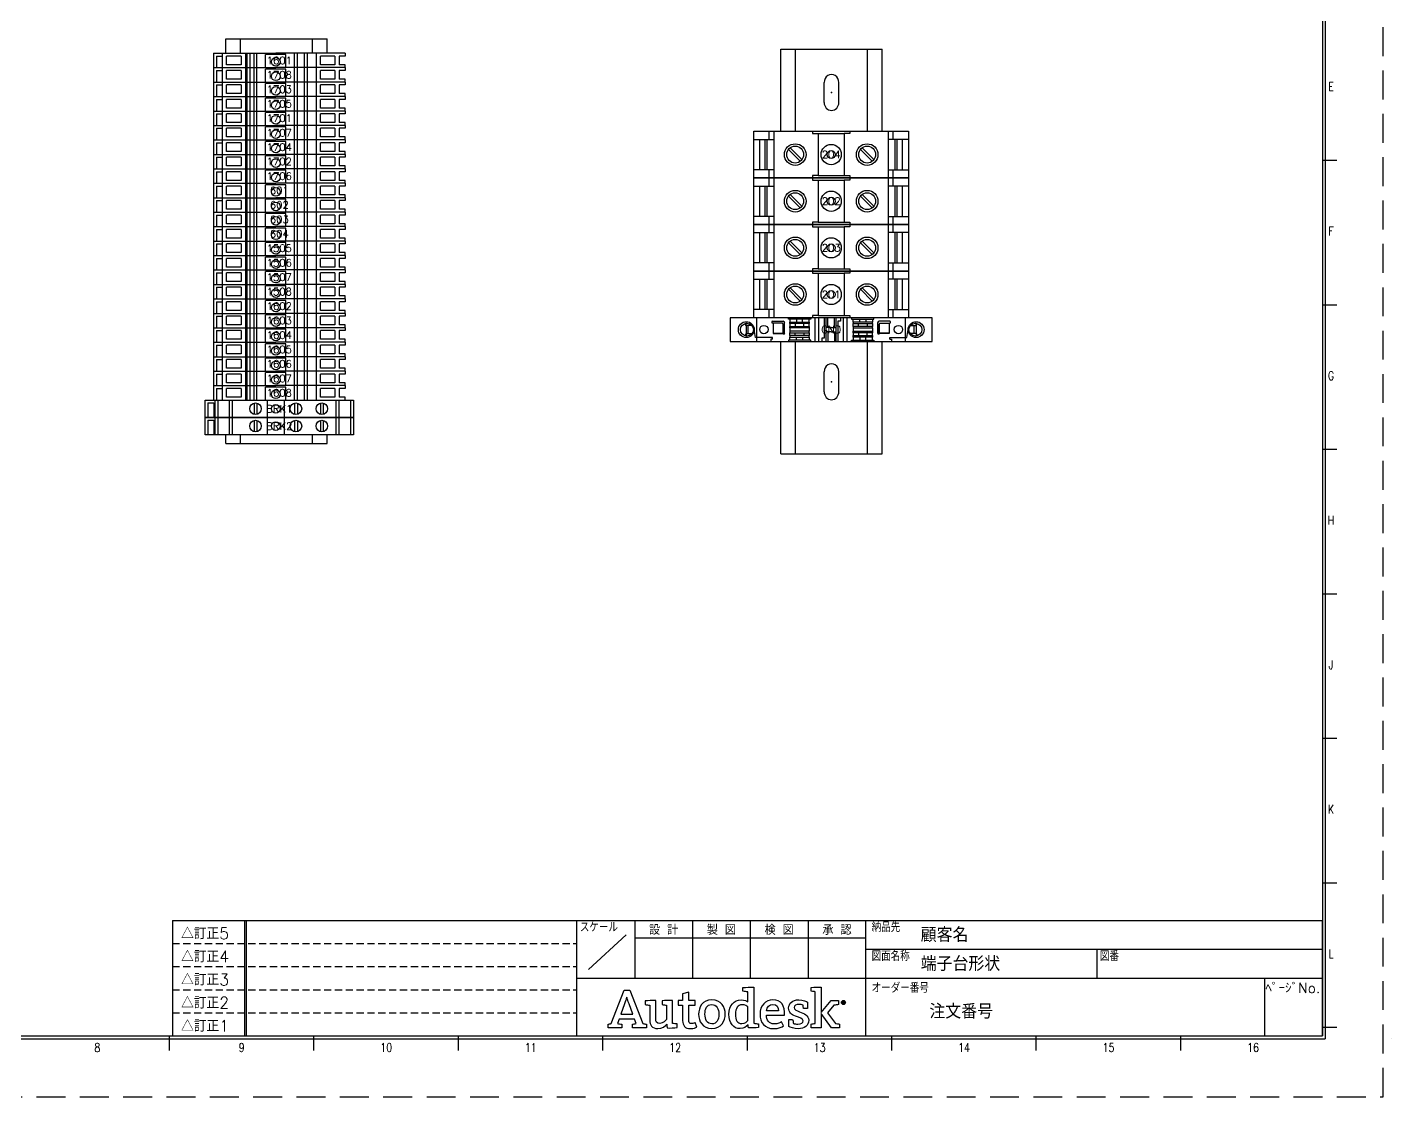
# Model space of a CAD drawing. Header units: inches. Extents: x 0 to 844, y 0 to 594.
# Drawn here: x 371.8 to 844, y 0 to 370 of the extents above; entities that cross this region are included whole.
import ezdxf
from ezdxf.enums import TextEntityAlignment as Align

# ---------------------------------------------------------------- set-up
doc = ezdxf.new("R2010")
doc.units = ezdxf.units.IN
doc.header["$LTSCALE"] = 10
doc.linetypes.add('DASHEDX2', pattern=[1.5, 1, -0.5])
doc.linetypes.add('HIDDEN', pattern=[0.375, 0.25, -0.125])
doc.layers.get('0').update_dxf_attribs({"linetype": 'CONTINUOUS'})
for name, color, linetype in [('COMMENT', 4, 'CONTINUOUS'), ('HIDDEN', 7, 'HIDDEN'), ('LAYER_1', 160, 'CONTINUOUS'), ('PSYMS', 7, 'CONTINUOUS'), ('PTAG', 150, 'CONTINUOUS'), ('PTERM', 4, 'CONTINUOUS'), ('TITLE', 4, 'CONTINUOUS'), ('ZUWAKU', 7, 'CONTINUOUS')]:
    doc.layers.add(name, color=color, linetype=linetype)
doc.styles.get("Standard").update_dxf_attribs({"font": 'romans', "width": 0.8, "bigfont": 'extfont'})
doc.styles.add('WD', font='txt.shx')
doc.styles.add('WD_IEC', font='isocp2.shx', dxfattribs={"width": 0.9, "height": 4, "bigfont": 'extfont2.shx'})

# ---------------------------------------------------------------- blocks, each defined once
blk = doc.blocks.new('JIS_tblock_a1')
at = {"layer": 'HIDDEN'}
for p, q in [((-398, 32), (-258, 32)), ((-398, 24), (-258, 24)), ((-398, 16), (-258, 16)), ((-398, 8), (-258, 8))]:
    blk.add_line(p, q, dxfattribs=at)
at = {"layer": 'ZUWAKU'}
for p, q in [((-398, 40), (0, 40)), ((-398, 40), (-398, 0)), ((-373, 40), (-373, 0)), ((-372.5, 40), (-372.5, 0)), ((-258, 0), (-258, 40)), ((-238, 40), (-238, 20)), ((-218, 40), (-218, 20)), ((-198, 40), (-198, 20)), ((-178, 40), (-178, 20)), ((-158, 0), (-158, 40)), ((0, 0), (0, 40)), ((-241, 35), (-254, 23)), ((-238, 34), (-158, 34)), ((-158, 30), (0, 30)), ((-78, 30), (-78, 20)), ((-258, 20), (-158, 20)), ((-158, 20), (0, 20)), ((-20, 20), (-20, 0)), ((-398, 0), (0, 0))]:
    blk.add_line(p, q, dxfattribs=at)
at = {"layer": 'TITLE'}
for tag, p, height in [('REVINFO51', (-370, 34), 3), ('ORDER2', (-139, 32.5), 5), ('REVINFO41', (-370, 26), 3), ('SCALE0', (-247.5, 23), 3), ('INFO1', (-139, 22.5), 5), ('REVINFO31', (-370, 18), 3), ('REVINFO21', (-370, 10), 3), ('ORDER1', (-136, 6), 5), ('REVINFO11', (-370, 2), 3)]:
    blk.add_attdef(tag, p, '', height=height, dxfattribs=at)
for tag, p in [('REVDATEY5', (-306, 34)), ('REVDATEM5', (-298, 34)), ('REVDATED5', (-290, 34)), ('REVDESIGN5', (-260, 34)), ('REVDATEY4', (-306, 26)), ('REVDATEM4', (-298, 26)), ('REVDATED4', (-290, 26)), ('REVDESIGN4', (-260, 26)), ('SCALE1', (-251, 29)), ('REVDATEY3', (-306, 18)), ('REVDATEM3', (-298, 18)), ('REVDATED3', (-290, 18)), ('REVDESIGN3', (-260, 18)), ('REVDATEY2', (-306, 10)), ('REVDATEM2', (-298, 10)), ('REVDATED2', (-290, 10)), ('REVDESIGN2', (-260, 10)), ('REVDATEY1', (-306, 2)), ('REVDATEM1', (-298, 2)), ('REVDATED1', (-290, 2)), ('REVDESIGN1', (-260, 2))]:
    blk.add_attdef(tag, text='', height=3, dxfattribs=at).set_placement(p, align=Align.RIGHT)
for tag, height, p in [('DESIGN1', 3, (-228, 27)), ('DESIGN2', 3, (-208, 27)), ('DESIGN3', 3, (-188, 27)), ('DESIGN4', 3, (-168, 27)), ('FILENAME0', 5, (-47.8, 25)), ('PAGE0', 3, (-10.3, 8.6))]:
    blk.add_attdef(tag, text='', height=height, dxfattribs=at).set_placement(p, align=Align.MIDDLE)
at = {"layer": 'TITLE', "flags": 1}
blk.add_attdef('LPAGE0', text='', height=3, dxfattribs=at).set_placement((-11, 3), align=Align.CENTER)
for tag, p in [('TYPE0', (-398, 0)), ('ORDER3', (-398, 0)), ('ORDER4', (-398, 0)), ('ORDER5', (-398, 0)), ('ORDER6', (-398, 0)), ('ORDER7', (-398, 0)), ('ORDER8', (-398, 0)), ('ORDER9', (-398, 0)), ('ORDER10', (-398, 0)), ('ORDER11', (-398, 0)), ('ORDER12', (-398, 0)), ('ORDER13', (-398, 0)), ('ORDER14', (-398, 0)), ('ORDER15', (-398, 0)), ('ORDER16', (-398, 0)), ('ORDER17', (-398, 0)), ('ORDER18', (-398, 0)), ('ORDER19', (-398, 0)), ('ORDER20', (-398, 0)), ('ORDER21', (-398, 0)), ('ORDER22', (-398, 0)), ('ORDER23', (-398, 0)), ('SCALETYPE0', (-398, 0)), ('DATEY1', (-398, 0)), ('DATEM1', (-398, 0)), ('DATED1', (-398, 0)), ('DATEY2', (-398, 0)), ('DATEM2', (-398, 0)), ('DATED2', (-398, 0)), ('BANNAME0', (-398, 0)), ('INFO3', (-398, 0)), ('INFO4', (-398, 0)), ('INFO5', (-398, 0)), ('INFO6', (-398, 0)), ('INFO7', (-398, 0)), ('INFO8', (-398, 0)), ('INFO9', (-398, 0)), ('INFO10', (-398, 0)), ('INFO11', (-398, 0)), ('INFO12', (-398, 0)), ('INFO13', (-398, 0)), ('INFO14', (-398, 0)), ('INFO15', (-398, 0)), ('INFO16', (-398, 0)), ('INFO17', (-398, 0)), ('INFO18', (-398, 0)), ('INFO19', (-398, 0)), ('INFO20', (-398, 0)), ('INFO21', (-398, 0)), ('INFO22', (-398, 0)), ('INFO23', (-398, 0)), ('INFO24', (-398, 0)), ('DATEY3', (-398, 0)), ('DATEM3', (-398, 0)), ('DATED3', (-398, 0)), ('DATEY4', (-398, 0)), ('DATEM4', (-398, 0)), ('DATED4', (-398, 0)), ('DATEY5', (-398, 0)), ('DATEM5', (-398, 0)), ('DATED5', (-398, 0)), ('DATEY6', (-398, 0)), ('DATEM6', (-398, 0)), ('DATED6', (-398, 0)), ('REFERENCETYPE0', (-398, 0)), ('INFO2', (-397.7, 0))]:
    blk.add_attdef(tag, p, '', height=3, dxfattribs=at)
at = {"layer": 'TITLE', "width": 0.8, "flags": 1}
for tag in ['REVINFO12', 'REVINFO13', 'REVINFO22', 'REVINFO23', 'REVINFO32', 'REVINFO33', 'REVINFO42', 'REVINFO43', 'REVINFO52', 'REVINFO53', 'REVINFO61', 'REVINFO62', 'REVINFO63', 'REVINFO71', 'REVINFO72', 'REVINFO73', 'REVINFO81', 'REVINFO82', 'REVINFO83', 'REVDESIGN6', 'REVDESIGN7', 'REVDESIGN8', 'REVDATEY6', 'REVDATEM6', 'REVDATED6', 'REVDATEY7', 'REVDATEM7', 'REVDATED7', 'REVDATEY8', 'REVDATEM8', 'REVDATED8']:
    blk.add_attdef(tag, (-398, 0), '', height=3, dxfattribs=at)
at = {"layer": 'TITLE', "flags": 1}
blk.add_attdef('PAPER0', text='', height=1, dxfattribs=at).set_placement((-3, -1), align=Align.TOP_RIGHT)
at = {"layer": 'ZUWAKU'}
for s, height, p in [('△訂正5', 4, (-395, 33.5)), ('スケール', 3, (-257, 36)), ('納品先', 3, (-156, 36)), ('△訂正4', 4, (-395, 25.5)), ('図面名称', 3, (-156, 26)), ('図番', 3, (-77, 26)), ('△訂正3', 4, (-395, 17.5)), ('オーダー番号', 3, (-156, 15)), ('△訂正2', 4, (-395, 9.5)), ('△訂正1', 4, (-395, 1.5))]:
    blk.add_text(s, height=height, dxfattribs=at).set_placement(p)
for s, p in [('設 計', (-228, 35)), ('製 図', (-208, 35)), ('検 図', (-188, 35)), ('承 認', (-168, 35)), ('ﾍﾟｰｼﾞNo.', (-10.23, 14.88))]:
    blk.add_text(s, height=3.5, dxfattribs=at).set_placement(p, align=Align.CENTER)
blk = doc.blocks.new('JIS_border_a1')
at = {"layer": 'ZUWAKU', "color": 5}
for p, q in [((820, 573), (820, 21)), ((821, 574), (821, 20)), ((20, 20), (821, 20)), ((21, 21), (820, 21)), ((594, 20), (594, 20)), ((644, 20), (644, 20)), ((694, 20), (694, 20)), ((744, 20), (744, 20)), ((794, 20), (794, 20)), ((844, 20), (844, 20))]:
    blk.add_line(p, q, dxfattribs=at)
at = {"layer": 'ZUWAKU'}
for p, q in [((820, 324), (825, 324)), ((820, 274), (825, 274)), ((820, 224), (825, 224)), ((820, 174), (825, 174)), ((820, 124), (825, 124)), ((820, 74), (825, 74)), ((820, 24), (825, 24)), ((421, 16), (421, 21)), ((471, 16), (471, 21)), ((521, 16), (521, 21)), ((571, 16), (571, 21)), ((621, 16), (621, 21)), ((671, 16), (671, 21)), ((721, 16), (721, 21)), ((771, 16), (771, 21))]:
    blk.add_line(p, q, dxfattribs=at)
at = {"layer": 'ZUWAKU', "color": 5, "linetype": 'DASHEDX2'}
blk.add_lwpolyline([(0, 0), (841, 0), (841, 594), (0, 594)], close=True, dxfattribs=at)
at = {"layer": 'COMMENT', "width": 0.8}
for s, p in [('E', (823, 349.43)), ('F', (823, 299.43)), ('G', (823, 249.43)), ('H', (823, 199.43)), ('J', (823, 149.43)), ('K', (823, 99.43)), ('L', (823, 49.43)), ('8', (396, 17)), ('9', (446, 17)), ('10', (496, 17)), ('11', (546, 17)), ('12', (596, 17)), ('13', (646, 17)), ('14', (696, 17)), ('15', (746, 17)), ('16', (796, 17))]:
    blk.add_text(s, height=3, dxfattribs=at).set_placement(p, align=Align.MIDDLE)
blk = doc.blocks.new('AI9-BLK2')
at = {"layer": 'LAYER_1', "color": 7}
blk.add_circle((0, 0), 2.03, dxfattribs=at)
blk.add_open_spline([(1.7, 0), (1.7, -1), (1, -1.8), (0, -1.8), (-1, -1.8), (-1.7, -1), (-1.7, 0), (-1.7, 1), (-1, 1.8), (0, 1.8), (1, 1.8), (1.7, 1), (1.7, 0)], degree=3, knots=[0, 0, 0, 0, 1, 1, 1, 2, 2, 2, 3, 3, 3, 4, 4, 4, 4], dxfattribs=at)
blk = doc.blocks.new('AI9-BLK1')
at = {"layer": 'LAYER_1', "color": 7}
for points, knots in [([(0.7, -1.1), (0.7, -1.1), (0.2, -0.4), (0.2, -0.4), (0.1, -0.2), (0, -0.2), (-0.1, -0.1), (0.3, 0), (0.5, 0.2), (0.5, 0.5), (0.5, 0.8), (0.3, 1.1), (-0.2, 1.1), (-0.2, 1.1), (-0.8, 1.1), (-0.8, 1.1), (-0.8, 1.1), (-0.8, -1.1), (-0.8, -1.1), (-0.8, -1.1), (-0.5, -1.1), (-0.5, -1.1), (-0.5, -1.1), (-0.5, -0.1), (-0.5, -0.1), (-0.4, -0.1), (-0.3, -0.2), (-0.2, -0.3), (-0.2, -0.3), (0.3, -1.1), (0.3, -1.1), (0.3, -1.1), (0.7, -1.1), (0.7, -1.1)], [0, 0, 0, 0, 1, 1, 1, 2, 2, 2, 3, 3, 3, 4, 4, 4, 5, 5, 5, 6, 6, 6, 7, 7, 7, 8, 8, 8, 9, 9, 9, 10, 10, 10, 11, 11, 11, 11]), ([(0.2, 0.5), (0.2, 0.2), (-0.1, 0.1), (-0.3, 0.1), (-0.3, 0.1), (-0.5, 0.1), (-0.5, 0.1), (-0.5, 0.1), (-0.5, 0.8), (-0.5, 0.8), (-0.5, 0.8), (-0.2, 0.8), (-0.2, 0.8), (0.1, 0.8), (0.2, 0.7), (0.2, 0.5)], [0, 0, 0, 0, 1, 1, 1, 2, 2, 2, 3, 3, 3, 4, 4, 4, 5, 5, 5, 5])]:
    blk.add_open_spline(points, degree=3, knots=knots, dxfattribs=at)
blk = doc.blocks.new('JIS_LOGO_BLOCK')
for points, knots in [([(78.65, 1.57), (78.65, 1.57), (75.95, 5.22), (75.95, 5.22), (75.95, 5.22), (78.18, 7.89), (78.18, 7.89), (78.64, 7.93), (79.3, 8), (79.69, 8.1), (79.69, 8.1), (79.69, 9.49), (79.69, 9.49), (79.69, 9.49), (77.16, 9.49), (77.16, 9.49), (77.16, 9.49), (73.79, 5.35), (73.79, 5.35), (73.79, 5.35), (73.79, 14.12), (73.79, 14.12), (72.64, 14.18), (71.38, 14.12), (70.34, 14.02), (70.34, 14.02), (70.34, 12.67), (70.34, 12.67), (70.82, 12.63), (71.33, 12.56), (71.71, 12.5), (71.71, 12.5), (71.71, 1.55), (71.71, 1.55), (71.24, 1.51), (70.76, 1.44), (70.32, 1.36), (70.32, 1.36), (70.32, 0), (70.32, 0), (70.32, 0), (73.79, 0), (73.79, 0), (73.79, 0), (73.79, 4.96), (73.79, 4.96), (73.79, 4.96), (77.34, 0), (77.34, 0), (77.34, 0), (80.14, 0), (80.14, 0), (80.14, 0), (80.14, 1.31), (80.14, 1.31), (79.61, 1.43), (79.08, 1.51), (78.65, 1.57)], [0, 0, 0, 0, 1, 1, 1, 2, 2, 2, 3, 3, 3, 4, 4, 4, 5, 5, 5, 6, 6, 6, 7, 7, 7, 8, 8, 8, 9, 9, 9, 10, 10, 10, 11, 11, 11, 12, 12, 12, 13, 13, 13, 14, 14, 14, 15, 15, 15, 16, 16, 16, 17, 17, 17, 18, 18, 18, 19, 19, 19, 19]), ([(12.07, 1.49), (12.07, 1.49), (7.57, 13.06), (7.57, 13.06), (7.57, 13.06), (5.51, 13.06), (5.51, 13.06), (5.51, 13.06), (1.1, 1.49), (1.1, 1.49), (0.75, 1.45), (0.31, 1.37), (0, 1.28), (0, 1.28), (0, 0), (0, 0), (0, 0), (4.71, 0), (4.71, 0), (4.71, 0), (4.71, 1.28), (4.71, 1.28), (4.26, 1.37), (3.73, 1.47), (3.25, 1.51), (3.25, 1.51), (3.8, 3.02), (3.8, 3.02), (3.8, 3.02), (9.18, 3.02), (9.18, 3.02), (9.18, 3.02), (9.74, 1.49), (9.74, 1.49), (9.26, 1.45), (8.84, 1.37), (8.4, 1.28), (8.4, 1.28), (8.4, 0), (8.4, 0), (8.4, 0), (13.27, 0), (13.27, 0), (13.27, 0), (13.27, 1.28), (13.27, 1.28), (12.99, 1.35), (12.34, 1.49), (12.07, 1.49)], [0, 0, 0, 0, 1, 1, 1, 2, 2, 2, 3, 3, 3, 4, 4, 4, 5, 5, 5, 6, 6, 6, 7, 7, 7, 8, 8, 8, 9, 9, 9, 10, 10, 10, 11, 11, 11, 12, 12, 12, 13, 13, 13, 14, 14, 14, 15, 15, 15, 16, 16, 16, 16]), ([(4.4, 4.74), (4.4, 4.74), (5.71, 8.34), (5.71, 8.34), (6.1, 9.42), (6.24, 9.89), (6.45, 10.59), (6.45, 10.59), (6.49, 10.59), (6.49, 10.59), (6.71, 9.91), (6.84, 9.44), (7.24, 8.34), (7.24, 8.34), (8.54, 4.74), (8.54, 4.74), (8.54, 4.74), (4.4, 4.74), (4.4, 4.74)], [0, 0, 0, 0, 1, 1, 1, 2, 2, 2, 3, 3, 3, 4, 4, 4, 5, 5, 5, 6, 6, 6, 6]), ([(20.45, -0.02), (20.4, 0.22), (20.3, 0.88), (20.28, 1.31), (19.81, 0.69), (18.83, -0.25), (17.22, -0.25), (15.16, -0.25), (14.39, 1.08), (14.39, 2.77), (14.39, 2.77), (14.39, 7.87), (14.39, 7.87), (13.92, 7.94), (13.29, 8.02), (12.8, 8.06), (12.8, 8.06), (12.8, 9.36), (12.8, 9.36), (13.82, 9.46), (15.22, 9.53), (16.47, 9.47), (16.47, 9.47), (16.47, 3.2), (16.47, 3.2), (16.47, 2.14), (16.85, 1.53), (17.92, 1.53), (19.12, 1.53), (20.02, 2.71), (20.22, 2.96), (20.22, 2.96), (20.22, 7.89), (20.22, 7.89), (19.81, 7.94), (19.22, 8.02), (18.73, 8.06), (18.73, 8.06), (18.73, 9.36), (18.73, 9.36), (19.75, 9.49), (21.1, 9.53), (22.3, 9.49), (22.3, 9.49), (22.3, 1.59), (22.3, 1.59), (22.75, 1.51), (23.36, 1.43), (23.87, 1.39), (23.87, 1.39), (23.87, 0.12), (23.87, 0.12), (22.87, 0), (21.59, -0.08), (20.45, -0.02)], [0, 0, 0, 0, 1, 1, 1, 2, 2, 2, 3, 3, 3, 4, 4, 4, 5, 5, 5, 6, 6, 6, 7, 7, 7, 8, 8, 8, 9, 9, 9, 10, 10, 10, 11, 11, 11, 12, 12, 12, 13, 13, 13, 14, 14, 14, 15, 15, 15, 16, 16, 16, 17, 17, 17, 18, 18, 18, 18]), ([(24.28, 7.91), (24.28, 7.91), (24.28, 9.49), (24.28, 9.49), (24.28, 9.49), (25.81, 9.49), (25.81, 9.49), (25.81, 9.49), (25.81, 11.77), (25.81, 11.77), (25.81, 11.77), (27.89, 12.43), (27.89, 12.43), (27.89, 12.43), (27.89, 9.49), (27.89, 9.49), (27.89, 9.49), (30.19, 9.49), (30.19, 9.49), (30.19, 9.49), (30.19, 7.91), (30.19, 7.91), (30.19, 7.91), (27.89, 7.91), (27.89, 7.91), (27.89, 7.91), (27.89, 2.86), (27.89, 2.86), (27.89, 1.92), (28.15, 1.49), (28.91, 1.49), (29.48, 1.49), (29.99, 1.77), (30.17, 1.88), (30.17, 1.88), (30.76, 0.31), (30.76, 0.31), (30.41, 0.12), (29.66, -0.24), (28.54, -0.24), (26.6, -0.24), (25.81, 0.82), (25.81, 2.53), (25.81, 2.53), (25.81, 7.91), (25.81, 7.91), (25.81, 7.91), (24.28, 7.91), (24.28, 7.91)], [0, 0, 0, 0, 1, 1, 1, 2, 2, 2, 3, 3, 3, 4, 4, 4, 5, 5, 5, 6, 6, 6, 7, 7, 7, 8, 8, 8, 9, 9, 9, 10, 10, 10, 11, 11, 11, 12, 12, 12, 13, 13, 13, 14, 14, 14, 15, 15, 15, 16, 16, 16, 16]), ([(35.92, -0.24), (32.64, -0.24), (31.33, 2.39), (31.33, 4.73), (31.33, 7.06), (32.6, 9.73), (35.88, 9.73), (39.14, 9.73), (40.57, 7.12), (40.57, 4.79), (40.57, 2.47), (39.18, -0.24), (35.92, -0.24)], [0, 0, 0, 0, 1, 1, 1, 2, 2, 2, 3, 3, 3, 4, 4, 4, 4]), ([(50.45, 1.6), (50.43, 1.84), (50.42, 2.1), (50.42, 2.37), (50.42, 2.37), (50.42, 14.08), (50.42, 14.08), (49.17, 14.14), (47.76, 14.07), (46.66, 13.95), (46.66, 13.95), (46.66, 12.67), (46.66, 12.67), (47.23, 12.63), (47.87, 12.55), (48.34, 12.48), (48.34, 12.48), (48.34, 12.48), (48.34, 12.48), (48.34, 12.48), (48.34, 8.98), (48.34, 8.98), (47.99, 9.28), (47.3, 9.73), (46.05, 9.73), (43.64, 9.73), (41.83, 7.75), (41.83, 4.73), (41.83, 1.55), (43.4, -0.24), (45.73, -0.24), (47.01, -0.24), (47.87, 0.37), (48.44, 1.06), (48.46, 0.73), (48.56, 0.22), (48.64, 0), (49.8, -0.06), (50.99, 0.02), (52.01, 0.14), (52.01, 0.14), (52.01, 1.41), (52.01, 1.41), (51.51, 1.45), (50.9, 1.53), (50.45, 1.6)], [0, 0, 0, 0, 1, 1, 1, 2, 2, 2, 3, 3, 3, 4, 4, 4, 5, 5, 5, 6, 6, 6, 7, 7, 7, 8, 8, 8, 9, 9, 9, 10, 10, 10, 11, 11, 11, 12, 12, 12, 13, 13, 13, 14, 14, 14, 15, 15, 15, 15]), ([(57.47, 1.39), (58.78, 1.39), (59.59, 1.88), (60.02, 2.14), (60.02, 2.14), (60.74, 0.71), (60.74, 0.71), (60.19, 0.37), (59.17, -0.24), (57.33, -0.24), (54.23, -0.24), (52.58, 1.88), (52.58, 4.81), (52.58, 7.71), (54.49, 9.73), (57.07, 9.73), (59.86, 9.73), (61.29, 7.71), (61, 4.43), (61, 4.43), (54.78, 4.43), (54.78, 4.43), (54.88, 2.71), (55.66, 1.39), (57.47, 1.39)], [0, 0, 0, 0, 1, 1, 1, 2, 2, 2, 3, 3, 3, 4, 4, 4, 5, 5, 5, 6, 6, 6, 7, 7, 7, 8, 8, 8, 8]), ([(66.3, 5.61), (65.23, 6.03), (64.39, 6.28), (64.39, 7.03), (64.39, 7.74), (65.1, 8.14), (66.04, 8.14), (66.57, 8.14), (67.08, 8.04), (67.47, 7.9), (67.52, 7.5), (67.57, 6.89), (67.66, 6.72), (67.66, 6.72), (69.04, 6.72), (69.04, 6.72), (69.04, 6.72), (69.04, 8.96), (69.04, 8.96), (68.66, 9.19), (67.59, 9.73), (65.96, 9.73), (63.94, 9.73), (62.47, 8.56), (62.47, 6.88), (62.47, 5.37), (63.41, 4.59), (64.85, 4.08), (66.31, 3.56), (67.46, 3.2), (67.46, 2.46), (67.46, 1.74), (66.85, 1.32), (65.63, 1.32), (65.13, 1.32), (64.51, 1.42), (64.13, 1.56), (64.07, 2.01), (63.98, 2.69), (63.88, 2.87), (63.88, 2.87), (62.51, 2.87), (62.51, 2.87), (62.51, 2.87), (62.51, 0.55), (62.51, 0.55), (62.51, 0.55), (62.51, 0.55), (62.51, 0.55), (63.11, 0.16), (64.28, -0.26), (65.76, -0.26), (68, -0.26), (69.42, 0.88), (69.42, 2.68), (69.42, 4.29), (67.84, 5.01), (66.3, 5.61)], [0, 0, 0, 0, 1, 1, 1, 2, 2, 2, 3, 3, 3, 4, 4, 4, 5, 5, 5, 6, 6, 6, 7, 7, 7, 8, 8, 8, 9, 9, 9, 10, 10, 10, 11, 11, 11, 12, 12, 12, 13, 13, 13, 14, 14, 14, 15, 15, 15, 16, 16, 16, 17, 17, 17, 18, 18, 18, 19, 19, 19, 19]), ([(35.84, 8.1), (34.15, 8.1), (33.53, 6.67), (33.53, 4.79), (33.53, 2.9), (34.25, 1.41), (35.94, 1.41), (37.65, 1.41), (38.35, 2.82), (38.35, 4.73), (38.35, 6.61), (37.55, 8.1), (35.84, 8.1)], [0, 0, 0, 0, 1, 1, 1, 2, 2, 2, 3, 3, 3, 4, 4, 4, 4]), ([(48.34, 2.61), (48.11, 2.3), (47.38, 1.49), (46.3, 1.49), (44.73, 1.49), (44.05, 2.79), (44.05, 4.75), (44.05, 6.73), (44.89, 8.04), (46.42, 8.04), (47.42, 8.04), (47.97, 7.65), (48.34, 7.32), (48.34, 7.32), (48.34, 2.61), (48.34, 2.61)], [0, 0, 0, 0, 1, 1, 1, 2, 2, 2, 3, 3, 3, 4, 4, 4, 5, 5, 5, 5]), ([(58.98, 5.92), (58.94, 7.12), (58.43, 8.14), (57.04, 8.14), (55.76, 8.14), (55.05, 7.28), (54.84, 5.92), (54.84, 5.92), (58.98, 5.92), (58.98, 5.92)], [0, 0, 0, 0, 1, 1, 1, 2, 2, 2, 3, 3, 3, 3])]:
    blk.add_open_spline(points, degree=3, knots=knots)
at = {"xscale": 0.342899999999986, "yscale": 0.342899999999986, "zscale": 0.342899999999986}
for name, p in [('AI9-BLK2', (81.46, 8.8)), ('AI9-BLK1', (81.53, 8.8))]:
    blk.add_blockref(name, p, dxfattribs=at)
blk = doc.blocks.new('VDIN7029')
for p, q in [((-17.53, 139.92), (17.53, 139.92)), ((-17.53, 0), (-17.53, 139.92)), ((-12.45, 0), (-12.45, 139.92)), ((12.45, 0), (12.45, 139.92)), ((17.53, 0), (17.53, 139.92)), ((-2.54, 121.51), (-2.54, 128.42)), ((2.54, 121.51), (2.54, 128.42)), ((-2.54, 71.47), (-2.54, 78.39)), ((2.54, 71.47), (2.54, 78.39)), ((-2.54, 21.44), (-2.54, 28.35)), ((2.54, 21.44), (2.54, 28.35)), ((-17.53, 0), (17.53, 0))]:
    blk.add_line(p, q)
for centre, start_param, end_param in [((0, 128.42), 4.712386, 7.853986), ((0, 121.51), 1.570796, 4.712386), ((0, 78.39), 4.712386, 7.853986), ((0, 71.47), 1.570796, 4.712386), ((0, 28.35), 4.712386, 7.853986), ((0, 21.44), 1.570796, 4.712386)]:
    blk.add_ellipse(centre, major_axis=(0, 2.77), ratio=0.917668, start_param=start_param, end_param=end_param)
for p in [(0, 124.97), (0, 74.93), (0, 24.89)]:
    blk.add_point(p)
blk = doc.blocks.new('8wa1205')
at = {"style": 'WD', "flags": 1}
for tag, height, p in [('INST', 0.125, (0.008, 0.421)), ('LOC', 0.125, (0.008, 0.245)), ('WDBLKNAM', 0.05, (0, -0.911)), ('CAT', 0.05, (0, -0.839)), ('ASSYCODE', 0.05, (0, -1.069)), ('FP', 0.05, (0, -0.983)), ('FPT', 0.05, (0.141, -0.983))]:
    blk.add_attdef(tag, text='', height=height, dxfattribs=at).set_placement(p, align=Align.CENTER)
blk.add_wipeout([(1.053, -0.635), (-1.053, -0.635), (-1.053, 0), (1.053, 0)])
for p, q in [((-0.846, -0.111), (-0.846, 0)), ((-0.779, -0.635), (-0.779, 0)), ((-1.053, -0.111), (-0.779, -0.111)), ((-0.974, -0.524), (-0.974, -0.111)), ((-0.899, -0.524), (-0.899, -0.111)), ((-0.874, -0.524), (-0.874, -0.111)), ((-0.179, -0.03), (0.179, -0.03)), ((0.779, -0.635), (0.779, 0)), ((1.053, -0.111), (0.779, -0.111)), ((0.846, -0.111), (0.846, 0)), ((0.874, -0.524), (0.874, -0.111)), ((0.899, -0.524), (0.899, -0.111)), ((0.974, -0.524), (0.974, -0.111)), ((-0.421, -0.408), (-0.581, -0.248)), ((-0.4, -0.387), (-0.56, -0.227)), ((0.56, -0.408), (0.4, -0.248)), ((0.581, -0.387), (0.421, -0.227)), ((-0.779, -0.524), (-1.053, -0.524)), ((-0.846, -0.635), (-0.846, -0.524)), ((0.779, -0.524), (1.053, -0.524)), ((0.846, -0.635), (0.846, -0.524)), ((-0.179, -0.605), (0.179, -0.605))]:
    blk.add_line(p, q)
blk.add_lwpolyline([(1.053, -0.635), (-1.053, -0.635), (-1.053, 0), (1.053, 0)], close=True)
blk.add_lwpolyline([(1.053, -0.635), (-1.053, -0.635), (-1.053, 0), (1.053, 0)], close=True)
for points in [[(-0.255, 0), (-0.255, -0.03), (-0.179, -0.03), (-0.179, -0.605), (-0.255, -0.605), (-0.255, -0.635)], [(0.255, 0), (0.255, -0.03), (0.179, -0.03), (0.179, -0.605), (0.255, -0.605), (0.255, -0.635)]]:
    blk.add_lwpolyline(points)
for centre, radius in [((-0.49, -0.318), 0.147), ((0, -0.318), 0.138), ((0.49, -0.318), 0.147), ((-0.49, -0.318), 0.115), ((0, -0.318), 0.0538), ((0.49, -0.318), 0.115)]:
    blk.add_circle(centre, radius)
for tag, height, p in [('P_TAGSTRIP', 0.125, (0.008, 0.068)), ('MFG', 0.05, (0, -0.768))]:
    blk.add_attdef(tag, text='', height=height, dxfattribs=at).set_placement(p, align=Align.CENTER)
at = {"style": 'WD', "width": 0.8}
blk.add_attdef('WIRENOL', text='', height=0.1, dxfattribs=at).set_placement((-1.123, -0.318), align=Align.MIDDLE_RIGHT)
at = {"style": 'WD'}
for tag in ['WIRENO', 'TERM']:
    blk.add_attdef(tag, text='', height=0.1, dxfattribs=at).set_placement((0, -0.318), align=Align.MIDDLE_CENTER)
at = {"style": 'WD', "width": 0.8}
blk.add_attdef('WIRENOR', text='', height=0.1, dxfattribs=at).set_placement((1.123, -0.318), align=Align.MIDDLE_LEFT)
at = {"style": 'WD', "flags": 1}
blk.add_attdef('TERMDESCL', text='', height=0.05, dxfattribs=at).set_placement((-1.12, -0.432), align=Align.MIDDLE_RIGHT)
blk.add_attdef('TERMDESCR', text='', height=0.05, dxfattribs=at).set_placement((1.123, -0.432), align=Align.MIDDLE_LEFT)
blk = doc.blocks.new('2011-1ph')
at = {"style": 'WD', "flags": 1}
for tag, height, p in [('INST', 0.125, (0.008, 0.421)), ('LOC', 0.125, (0.008, 0.245)), ('WDBLKNAM', 0.05, (0, -0.549)), ('CAT', 0.05, (0, -0.478)), ('ASSYCODE', 0.05, (0, -0.708)), ('FP', 0.05, (0, -0.621)), ('FPT', 0.05, (0.141, -0.621))]:
    blk.add_attdef(tag, text='', height=height, dxfattribs=at).set_placement(p, align=Align.CENTER)
blk.add_wipeout([(-1.378, -0.323), (1.378, -0.323), (1.378, 0), (-1.378, 0)])
for p, q in [((-1.157, -0.107), (-1.176, -0.078)), ((-1.157, -0.107), (-1.157, -0.074)), ((-1.129, -0.216), (-1.129, -0.107)), ((-1.03, -0.27), (-1.049, -0.162)), ((-1.011, -0.323), (-1.011, 0)), ((-0.564, -0.139), (-0.564, -0.184)), ((-0.299, -0.139), (-0.299, -0.184)), ((-0.217, -0.323), (-0.217, 0)), ((-0.17, -0.323), (-0.17, 0)), ((0.17, -0.323), (0.17, 0)), ((0.217, -0.323), (0.217, 0)), ((0.299, -0.139), (0.299, -0.184)), ((0.564, -0.139), (0.564, -0.184)), ((1.011, -0.323), (1.011, 0)), ((1.03, -0.27), (1.049, -0.162)), ((1.129, -0.216), (1.129, -0.107)), ((1.157, -0.107), (1.157, -0.074)), ((1.157, -0.107), (1.176, -0.078)), ((-1.157, -0.216), (-1.176, -0.245)), ((-1.157, -0.216), (-1.157, -0.249)), ((-1.011, -0.27), (-1.03, -0.27)), ((-0.799, -0.27), (-1.011, -0.27)), ((-0.799, -0.291), (-0.823, -0.291)), ((-0.823, -0.291), (-0.823, -0.323)), ((-0.799, -0.291), (-0.799, -0.27)), ((-0.791, -0.21), (-0.791, -0.216)), ((-0.791, -0.216), (-0.655, -0.216)), ((0.791, -0.216), (0.655, -0.216)), ((0.791, -0.21), (0.791, -0.216)), ((0.799, -0.27), (1.011, -0.27)), ((0.799, -0.291), (0.799, -0.27)), ((0.799, -0.291), (0.823, -0.291)), ((0.823, -0.291), (0.823, -0.323)), ((1.011, -0.27), (1.03, -0.27)), ((1.157, -0.216), (1.176, -0.245)), ((1.157, -0.216), (1.157, -0.249))]:
    blk.add_line(p, q)
for points in [[(-1.378, -0.323), (1.378, -0.323), (1.378, 0), (-1.378, 0)], [(-0.583, 0), (-0.279, 0), (-0.279, -0.019), (-0.583, -0.019)], [(-0.299, -0.019), (-0.564, -0.019), (-0.564, -0.059), (-0.299, -0.059)], [(-0.299, -0.079), (-0.564, -0.079), (-0.564, -0.059), (-0.299, -0.059)], [(-0.299, -0.079), (-0.564, -0.079), (-0.564, -0.119), (-0.299, -0.119)], [(-0.299, -0.139), (-0.564, -0.139), (-0.564, -0.119), (-0.299, -0.119)], [(-0.299, -0.184), (-0.564, -0.184), (-0.564, -0.204), (-0.299, -0.204)], [(-0.489, -0.119), (-0.374, -0.119), (-0.374, -0.079), (-0.489, -0.079)], [(-0.472, -0.059), (-0.391, -0.059), (-0.391, -0.019), (-0.472, -0.019)], [(0.583, 0), (0.279, 0), (0.279, -0.019), (0.583, -0.019)], [(0.299, -0.019), (0.564, -0.019), (0.564, -0.059), (0.299, -0.059)], [(0.299, -0.079), (0.564, -0.079), (0.564, -0.059), (0.299, -0.059)], [(0.299, -0.079), (0.564, -0.079), (0.564, -0.119), (0.299, -0.119)], [(0.299, -0.139), (0.564, -0.139), (0.564, -0.119), (0.299, -0.119)], [(0.299, -0.184), (0.564, -0.184), (0.564, -0.204), (0.299, -0.204)], [(0.489, -0.119), (0.374, -0.119), (0.374, -0.079), (0.489, -0.079)], [(0.472, -0.059), (0.391, -0.059), (0.391, -0.019), (0.472, -0.019)], [(-0.583, -0.323), (-0.279, -0.323), (-0.279, -0.304), (-0.583, -0.304)], [(-0.299, -0.244), (-0.564, -0.244), (-0.564, -0.204), (-0.299, -0.204)], [(-0.299, -0.244), (-0.564, -0.244), (-0.564, -0.264), (-0.299, -0.264)], [(-0.299, -0.304), (-0.564, -0.304), (-0.564, -0.264), (-0.299, -0.264)], [(-0.489, -0.204), (-0.374, -0.204), (-0.374, -0.244), (-0.489, -0.244)], [(-0.472, -0.264), (-0.391, -0.264), (-0.391, -0.304), (-0.472, -0.304)], [(0.583, -0.323), (0.279, -0.323), (0.279, -0.304), (0.583, -0.304)], [(0.299, -0.244), (0.564, -0.244), (0.564, -0.204), (0.299, -0.204)], [(0.299, -0.244), (0.564, -0.244), (0.564, -0.264), (0.299, -0.264)], [(0.299, -0.304), (0.564, -0.304), (0.564, -0.264), (0.299, -0.264)], [(0.489, -0.204), (0.374, -0.204), (0.374, -0.244), (0.489, -0.244)], [(0.472, -0.264), (0.391, -0.264), (0.391, -0.304), (0.472, -0.304)]]:
    blk.add_lwpolyline(points, close=True)
for points in [[(-0.125, -0.323), (-0.125, -0.275), (-0.089, -0.275), (-0.089, 0)], [(-1.079, -0.107), (-1.157, -0.107), (-1.157, -0.216)], [(-0.797, -0.048), (-0.656, -0.048)], [(-0.665, -0.075), (-0.797, -0.075)], [(-0.665, -0.075), (-0.791, -0.075), (-0.791, -0.21)], [(-0.791, -0.21), (-0.656, -0.21), (-0.656, -0.083)], [(-0.656, -0.083), (-0.656, -0.21)], [(-0.634, -0.21), (-0.634, -0.071)], [(-0.067, -0.323), (-0.067, 0)], [(-0.067, -0.295), (-0.067, -0.028)], [(0, -0.132), (-0.067, -0.132)], [(0, -0.132), (-0.067, -0.132)], [(-0.046, -0.132), (-0.046, 0)], [(-0.046, -0.132), (-0.046, -0.028)], [(0, -0.132), (0.067, -0.132)], [(0.046, -0.132), (0.046, 0)], [(0.067, -0.323), (0.067, 0)], [(0.125, 0), (0.125, -0.048), (0.089, -0.048), (0.089, -0.323)], [(0.634, -0.21), (0.634, -0.071)], [(0.797, -0.048), (0.656, -0.048)], [(0.656, -0.083), (0.656, -0.21)], [(0.791, -0.21), (0.656, -0.21), (0.656, -0.083)], [(0.665, -0.075), (0.791, -0.075), (0.791, -0.21)], [(0.665, -0.075), (0.797, -0.075)], [(1.079, -0.107), (1.157, -0.107), (1.157, -0.216)], [(-1.157, -0.216), (-1.079, -0.216)], [(0, -0.191), (-0.067, -0.191)], [(0, -0.191), (-0.067, -0.191)], [(-0.046, -0.191), (-0.046, -0.295)], [(-0.046, -0.191), (-0.046, -0.323)], [(0, -0.191), (0.067, -0.191)], [(0.046, -0.191), (0.046, -0.323)], [(1.157, -0.216), (1.079, -0.216)]]:
    blk.add_lwpolyline(points)
for centre, radius in [((-1.157, -0.162), 0.108), ((-1.148, -0.162), 0.0879), ((-0.916, -0.162), 0.058), ((0.916, -0.162), 0.058), ((1.157, -0.162), 0.108), ((1.148, -0.162), 0.0879)]:
    blk.add_circle(centre, radius)
for centre, radius, start, end in [((-0.797, -0.061), 0.0134, 90, 270), ((-0.665, -0.083), 0.00849, 0, 90), ((-0.656, -0.071), 0.0229, 0, 90), ((0.656, -0.071), 0.0229, 90, 180), ((0.665, -0.083), 0.00849, 90, 180), ((0.797, -0.061), 0.0134, 270, 90), ((-0.645, -0.21), 0.0114, 180, 0), ((0.645, -0.21), 0.0114, 180, 0)]:
    blk.add_arc(centre, radius, start, end)
for tag, height, p in [('P_TAGSTRIP', 0.125, (0.008, 0.068)), ('MFG', 0.05, (0, -0.406))]:
    blk.add_attdef(tag, text='', height=height, dxfattribs=at).set_placement(p, align=Align.CENTER)
at = {"style": 'WD', "width": 0.8}
blk.add_attdef('WIRENOL', text='', height=0.1, dxfattribs=at).set_placement((-1.448, -0.162), align=Align.MIDDLE_RIGHT)
at = {"style": 'WD'}
for tag in ['WIRENO', 'TERM']:
    blk.add_attdef(tag, text='', height=0.1, dxfattribs=at).set_placement((0, -0.162), align=Align.MIDDLE_CENTER)
at = {"style": 'WD', "width": 0.8}
blk.add_attdef('WIRENOR', text='', height=0.1, dxfattribs=at).set_placement((1.448, -0.162), align=Align.MIDDLE_LEFT)
at = {"style": 'WD', "flags": 1}
blk.add_attdef('TERMDESCL', text='', height=0.05, dxfattribs=at).set_placement((-1.445, -0.276), align=Align.MIDDLE_RIGHT)
blk.add_attdef('TERMDESCR', text='', height=0.05, dxfattribs=at).set_placement((1.448, -0.276), align=Align.MIDDLE_LEFT)
blk = doc.blocks.new('D1-5ADO')
at = {"style": 'WD', "flags": 1}
for tag, height, p in [('INST', 0.125, (0.049, 0.433)), ('LOC', 0.125, (0.049, 0.256)), ('CAT', 0.05, (0.049, -0.353)), ('WDBLKNAM', 0.05, (0.049, -0.425)), ('ASSYCODE', 0.05, (0.049, -0.573)), ('FP', 0.05, (0.049, -0.496)), ('FPT', 0.05, (0.19, -0.496))]:
    blk.add_attdef(tag, text='', height=height, dxfattribs=at).set_placement(p, align=Align.CENTER)
blk.add_wipeout([(0.896, -0.197), (-0.896, -0.197), (-0.896, 0), (0.896, 0), (0.896, -0.039), (0.817, -0.039), (0.817, -0.157), (0.896, -0.157)])
for p, q in [((-0.896, 0), (-0.049, 0)), ((-0.896, 0), (-0.896, -0.197)), ((-0.778, 0), (-0.778, -0.197)), ((-0.463, 0), (-0.463, -0.197)), ((-0.437, -0.197), (-0.437, 0)), ((-0.398, -0.197), (-0.398, 0)), ((-0.344, -0.197), (-0.344, 0)), ((-0.305, -0.197), (-0.305, 0)), ((0.896, 0), (-0.049, 0)), ((0.207, -0.197), (0.207, 0)), ((0.246, -0.197), (0.246, 0)), ((0.344, -0.197), (0.344, 0)), ((0.384, -0.197), (0.384, 0)), ((0.502, 0), (0.502, -0.197)), ((0.896, 0), (0.896, -0.039)), ((-0.856, -0.039), (-0.856, -0.197)), ((-0.856, -0.039), (-0.778, -0.039)), ((-0.719, -0.157), (-0.719, -0.039)), ((-0.522, -0.039), (-0.719, -0.039)), ((-0.522, -0.157), (-0.719, -0.157)), ((-0.522, -0.039), (-0.522, -0.157)), ((-0.187, -0.197), (-0.187, -0.02)), ((0.089, -0.02), (-0.187, -0.02)), ((0.089, -0.197), (0.089, -0.02)), ((0.561, -0.157), (0.561, -0.039)), ((0.758, -0.039), (0.561, -0.039)), ((0.758, -0.157), (0.561, -0.157)), ((0.758, -0.039), (0.758, -0.157)), ((0.896, -0.039), (0.817, -0.039)), ((0.817, -0.039), (0.817, -0.157)), ((0.896, -0.157), (0.817, -0.157)), ((0.896, -0.197), (0.896, -0.157)), ((-0.896, -0.197), (0.896, -0.197))]:
    blk.add_line(p, q)
blk.add_circle((-0.049, -0.118), 0.0591)
for tag, height, p in [('P_TAGSTRIP', 0.125, (0.049, 0.08)), ('MFG', 0.05, (0.049, -0.282))]:
    blk.add_attdef(tag, text='', height=height, dxfattribs=at).set_placement(p, align=Align.CENTER)
at = {"style": 'WD', "width": 0.8}
blk.add_attdef('WIRENOL', text='', height=0.1, dxfattribs=at).set_placement((-0.935, -0.098), align=Align.MIDDLE_RIGHT)
at = {"style": 'WD'}
for tag in ['WIRENO', 'TERM']:
    blk.add_attdef(tag, text='', height=0.1, dxfattribs=at).set_placement((0, -0.098), align=Align.MIDDLE_CENTER)
at = {"style": 'WD', "width": 0.8}
blk.add_attdef('WIRENOR', text='', height=0.1, dxfattribs=at).set_placement((0.949, -0.098), align=Align.MIDDLE_LEFT)
at = {"style": 'WD', "flags": 1}
blk.add_attdef('TERMDESCL', text='', height=0.05, dxfattribs=at).set_placement((-0.932, -0.213), align=Align.MIDDLE_RIGHT)
blk.add_attdef('TERMDESCR', text='', height=0.05, dxfattribs=at).set_placement((0.949, -0.213), align=Align.MIDDLE_LEFT)
blk = doc.blocks.new('M4-63A')
at = {"style": 'WD', "flags": 1}
for tag, height, p in [('INST', 0.125, (0.008, 0.421)), ('LOC', 0.125, (0.008, 0.245)), ('CAT', 0.05, (0.005, -0.401)), ('WDBLKNAM', 0.05, (0.005, -0.473)), ('FP', 0.05, (0.005, -0.544)), ('FPT', 0.05, (0.146, -0.544)), ('ASSYCODE', 0.05, (0.005, -0.628))]:
    blk.add_attdef(tag, text='', height=height, dxfattribs=at).set_placement(p, align=Align.CENTER)
blk.add_wipeout([(-1.012, 0), (1.012, 0), (1.012, -0.236), (-1.012, -0.236)])
for p, q in [((-1.012, -0.236), (-1.012, 0)), ((-1.012, 0), (1.012, 0)), ((1.012, 0), (1.012, -0.236)), ((1.012, -0.236), (-1.012, -0.236))]:
    blk.add_line(p, q)
at = {"linetype": 'Continuous'}
for p, q in [((-0.874, -0.236), (-0.874, 0)), ((-0.874, -0.236), (-0.874, 0)), ((-0.835, -0.236), (-0.835, 0)), ((-0.678, -0.236), (-0.678, 0)), ((-0.639, -0.236), (-0.639, 0)), ((-0.167, 0), (-0.167, -0.236)), ((0.069, -0.236), (0.069, 0)), ((-0.973, -0.039), (-0.973, -0.236)), ((-0.973, -0.039), (-0.894, -0.039)), ((-0.894, -0.039), (-0.894, -0.236)), ((-0.344, -0.042), (-0.344, -0.194)), ((-0.305, -0.042), (-0.305, -0.194)), ((0.206, -0.042), (0.206, -0.194)), ((0.246, -0.042), (0.246, -0.194)), ((0.56, -0.042), (0.56, -0.194)), ((0.599, -0.042), (0.599, -0.194)), ((0.776, -0.236), (0.776, 0)), ((0.815, -0.236), (0.815, 0)), ((0.973, -0.236), (0.973, 0))]:
    blk.add_line(p, q, dxfattribs=at)
for centre, radius in [((-0.324, -0.118), 0.0786), ((-0.049, -0.118), 0.059), ((0.226, -0.118), 0.0786), ((0.58, -0.118), 0.0786)]:
    blk.add_circle(centre, radius, dxfattribs=at)
at = {"style": 'WD', "flags": 1}
for tag, height, p in [('P_TAGSTRIP', 0.125, (0.008, 0.068)), ('MFG', 0.05, (0.005, -0.33))]:
    blk.add_attdef(tag, text='', height=height, dxfattribs=at).set_placement(p, align=Align.CENTER)
at = {"style": 'WD', "width": 0.8}
blk.add_attdef('WIRENOL', text='', height=0.1, dxfattribs=at).set_placement((-1.082, -0.118), align=Align.MIDDLE_RIGHT)
at = {"style": 'WD'}
for tag in ['WIRENO', 'TERM']:
    blk.add_attdef(tag, text='', height=0.1, dxfattribs=at).set_placement((0, -0.118), align=Align.MIDDLE_CENTER)
at = {"style": 'WD', "width": 0.8}
blk.add_attdef('WIRENOR', text='', height=0.1, dxfattribs=at).set_placement((1.082, -0.118), align=Align.MIDDLE_LEFT)
at = {"style": 'WD', "flags": 1}
blk.add_attdef('TERMDESCL', text='', height=0.05, dxfattribs=at).set_placement((-1.079, -0.233), align=Align.MIDDLE_RIGHT)
blk.add_attdef('TERMDESCR', text='', height=0.05, dxfattribs=at).set_placement((1.082, -0.233), align=Align.MIDDLE_LEFT)

msp = doc.modelspace()

# ---------------------------------------------------------------- block references
for name, p in [('JIS_border_a1', (0, 0)), ('JIS_LOGO_BLOCK', (572.79, 23.79))]:
    msp.add_blockref(name, p)
msp.add_blockref('JIS_tblock_a1', (820, 21)).add_auto_attribs({'ORDER1': '注文番号', 'ORDER2': '顧客名', 'INFO1': '端子台形状'})
at = {"layer": 'PSYMS'}
ref = msp.add_blockref('VDIN7029', (458, 226), dxfattribs=at)
ref.add_attrib('P_TAG1', '+MC-DR4', dxfattribs={"layer": 'PTAG', "height": 0.125, "style": 'WD_IEC'}).set_placement((458, 295.96), align=Align.CENTER)
ref = msp.add_blockref('VDIN7029', (650.11, 222.45), dxfattribs=at)
ref.add_attrib('P_TAG1', '+MC-DR2', dxfattribs={"layer": 'PTAG', "height": 0.125, "style": 'WD_IEC'}).set_placement((650.11, 292.41), align=Align.CENTER)

# ---------------------------------------------------------------- next in the draw order: block references
ref = msp.add_blockref('D1-5ADO', (459, 361), dxfattribs=dict(xscale=25.39999999999998, yscale=25.39999999999998, zscale=25.39999999999998))
ref.add_attrib('TERM', '1601', dxfattribs={"layer": 'PTERM', "height": 2.54, "style": 'WD'}).set_placement((459, 358.5), align=Align.MIDDLE_CENTER)
ref = msp.add_blockref('8wa1205', (650, 334), dxfattribs=dict(xscale=25.39999999999998, yscale=25.39999999999998, zscale=25.39999999999998))
ref.add_attrib('TERM', '204', dxfattribs={"layer": 'PTERM', "height": 2.54, "style": 'WD'}).set_placement((650, 325.94), align=Align.MIDDLE_CENTER)

# ---------------------------------------------------------------- next in the draw order: block references
ref = msp.add_blockref('D1-5ADO', (459, 356), dxfattribs=dict(xscale=25.39999999999998, yscale=25.39999999999998, zscale=25.39999999999998))
ref.add_attrib('TERM', '1708', dxfattribs={"layer": 'PTERM', "height": 2.54, "style": 'WD'}).set_placement((459, 353.5), align=Align.MIDDLE_CENTER)
ref = msp.add_blockref('8wa1205', (650, 317.87), dxfattribs=dict(xscale=25.39999999999998, yscale=25.39999999999998, zscale=25.39999999999998))
ref.add_attrib('TERM', '202', dxfattribs={"layer": 'PTERM', "height": 2.54, "style": 'WD'}).set_placement((650, 309.81), align=Align.MIDDLE_CENTER)

# ---------------------------------------------------------------- next in the draw order: block references
ref = msp.add_blockref('D1-5ADO', (459, 351), dxfattribs=dict(xscale=25.39999999999998, yscale=25.39999999999998, zscale=25.39999999999998))
ref.add_attrib('TERM', '1703', dxfattribs={"layer": 'PTERM', "height": 2.54, "style": 'WD'}).set_placement((459, 348.5), align=Align.MIDDLE_CENTER)
ref = msp.add_blockref('8wa1205', (650, 301.74), dxfattribs=dict(xscale=25.39999999999998, yscale=25.39999999999998, zscale=25.39999999999998))
ref.add_attrib('TERM', '203', dxfattribs={"layer": 'PTERM', "height": 2.54, "style": 'WD'}).set_placement((650, 293.68), align=Align.MIDDLE_CENTER)

# ---------------------------------------------------------------- next in the draw order: block references
ref = msp.add_blockref('D1-5ADO', (459, 346), dxfattribs=dict(xscale=25.39999999999998, yscale=25.39999999999998, zscale=25.39999999999998))
ref.add_attrib('TERM', '1705', dxfattribs={"layer": 'PTERM', "height": 2.54, "style": 'WD'}).set_placement((459, 343.5), align=Align.MIDDLE_CENTER)
ref = msp.add_blockref('8wa1205', (650, 285.61), dxfattribs=dict(xscale=25.39999999999998, yscale=25.39999999999998, zscale=25.39999999999998))
ref.add_attrib('TERM', '201', dxfattribs={"layer": 'PTERM', "height": 2.54, "style": 'WD'}).set_placement((650, 277.55), align=Align.MIDDLE_CENTER)

# ---------------------------------------------------------------- next in the draw order: block references
ref = msp.add_blockref('D1-5ADO', (459, 341), dxfattribs=dict(xscale=25.39999999999998, yscale=25.39999999999998, zscale=25.39999999999998))
ref.add_attrib('TERM', '1701', dxfattribs={"layer": 'PTERM', "height": 2.54, "style": 'WD'}).set_placement((459, 338.5), align=Align.MIDDLE_CENTER)
ref = msp.add_blockref('2011-1ph', (650, 269.48), dxfattribs=dict(xscale=25.39999999999998, yscale=25.39999999999998, zscale=25.39999999999998))
ref.add_attrib('TERM', 'GND', dxfattribs={"layer": 'PTERM', "height": 2.54, "style": 'WD'}).set_placement((650, 265.38), align=Align.MIDDLE_CENTER)

# ---------------------------------------------------------------- next in the draw order: block references
ref = msp.add_blockref('D1-5ADO', (459, 336), dxfattribs=dict(xscale=25.39999999999998, yscale=25.39999999999998, zscale=25.39999999999998))
ref.add_attrib('TERM', '1707', dxfattribs={"layer": 'PTERM', "height": 2.54, "style": 'WD'}).set_placement((459, 333.5), align=Align.MIDDLE_CENTER)

# ---------------------------------------------------------------- next in the draw order: block references
ref = msp.add_blockref('D1-5ADO', (459, 331), dxfattribs=dict(xscale=25.39999999999998, yscale=25.39999999999998, zscale=25.39999999999998))
ref.add_attrib('TERM', '1704', dxfattribs={"layer": 'PTERM', "height": 2.54, "style": 'WD'}).set_placement((459, 328.5), align=Align.MIDDLE_CENTER)

# ---------------------------------------------------------------- next in the draw order: block references
ref = msp.add_blockref('D1-5ADO', (459, 326), dxfattribs=dict(xscale=25.39999999999998, yscale=25.39999999999998, zscale=25.39999999999998))
ref.add_attrib('TERM', '1702', dxfattribs={"layer": 'PTERM', "height": 2.54, "style": 'WD'}).set_placement((459, 323.5), align=Align.MIDDLE_CENTER)

# ---------------------------------------------------------------- next in the draw order: block references
ref = msp.add_blockref('D1-5ADO', (459, 321), dxfattribs=dict(xscale=25.39999999999998, yscale=25.39999999999998, zscale=25.39999999999998))
ref.add_attrib('TERM', '1706', dxfattribs={"layer": 'PTERM', "height": 2.54, "style": 'WD'}).set_placement((459, 318.5), align=Align.MIDDLE_CENTER)

# ---------------------------------------------------------------- next in the draw order: block references
ref = msp.add_blockref('D1-5ADO', (459, 316), dxfattribs=dict(xscale=25.39999999999998, yscale=25.39999999999998, zscale=25.39999999999998))
ref.add_attrib('TERM', '601', dxfattribs={"layer": 'PTERM', "height": 2.54, "style": 'WD'}).set_placement((459, 313.5), align=Align.MIDDLE_CENTER)

# ---------------------------------------------------------------- next in the draw order: block references
ref = msp.add_blockref('D1-5ADO', (459, 311), dxfattribs=dict(xscale=25.39999999999998, yscale=25.39999999999998, zscale=25.39999999999998))
ref.add_attrib('TERM', '602', dxfattribs={"layer": 'PTERM', "height": 2.54, "style": 'WD'}).set_placement((459, 308.5), align=Align.MIDDLE_CENTER)

# ---------------------------------------------------------------- next in the draw order: block references
ref = msp.add_blockref('D1-5ADO', (459, 306), dxfattribs=dict(xscale=25.39999999999998, yscale=25.39999999999998, zscale=25.39999999999998))
ref.add_attrib('TERM', '603', dxfattribs={"layer": 'PTERM', "height": 2.54, "style": 'WD'}).set_placement((459, 303.5), align=Align.MIDDLE_CENTER)

# ---------------------------------------------------------------- next in the draw order: block references
ref = msp.add_blockref('D1-5ADO', (459, 301), dxfattribs=dict(xscale=25.39999999999998, yscale=25.39999999999998, zscale=25.39999999999998))
ref.add_attrib('TERM', '604', dxfattribs={"layer": 'PTERM', "height": 2.54, "style": 'WD'}).set_placement((459, 298.5), align=Align.MIDDLE_CENTER)

# ---------------------------------------------------------------- next in the draw order: block references
ref = msp.add_blockref('D1-5ADO', (459, 296), dxfattribs=dict(xscale=25.39999999999998, yscale=25.39999999999998, zscale=25.39999999999998))
ref.add_attrib('TERM', '1505', dxfattribs={"layer": 'PTERM', "height": 2.54, "style": 'WD'}).set_placement((459, 293.5), align=Align.MIDDLE_CENTER)

# ---------------------------------------------------------------- next in the draw order: block references
ref = msp.add_blockref('D1-5ADO', (459, 291), dxfattribs=dict(xscale=25.39999999999998, yscale=25.39999999999998, zscale=25.39999999999998))
ref.add_attrib('TERM', '1506', dxfattribs={"layer": 'PTERM', "height": 2.54, "style": 'WD'}).set_placement((459, 288.5), align=Align.MIDDLE_CENTER)

# ---------------------------------------------------------------- next in the draw order: block references
ref = msp.add_blockref('D1-5ADO', (459, 286), dxfattribs=dict(xscale=25.39999999999998, yscale=25.39999999999998, zscale=25.39999999999998))
ref.add_attrib('TERM', '1507', dxfattribs={"layer": 'PTERM', "height": 2.54, "style": 'WD'}).set_placement((459, 283.5), align=Align.MIDDLE_CENTER)

# ---------------------------------------------------------------- next in the draw order: block references
ref = msp.add_blockref('D1-5ADO', (459, 281), dxfattribs=dict(xscale=25.39999999999998, yscale=25.39999999999998, zscale=25.39999999999998))
ref.add_attrib('TERM', '1508', dxfattribs={"layer": 'PTERM', "height": 2.54, "style": 'WD'}).set_placement((459, 278.5), align=Align.MIDDLE_CENTER)

# ---------------------------------------------------------------- next in the draw order: block references
ref = msp.add_blockref('D1-5ADO', (459, 276), dxfattribs=dict(xscale=25.39999999999998, yscale=25.39999999999998, zscale=25.39999999999998))
ref.add_attrib('TERM', '1602', dxfattribs={"layer": 'PTERM', "height": 2.54, "style": 'WD'}).set_placement((459, 273.5), align=Align.MIDDLE_CENTER)

# ---------------------------------------------------------------- next in the draw order: block references
ref = msp.add_blockref('D1-5ADO', (459, 271), dxfattribs=dict(xscale=25.39999999999998, yscale=25.39999999999998, zscale=25.39999999999998))
ref.add_attrib('TERM', '1603', dxfattribs={"layer": 'PTERM', "height": 2.54, "style": 'WD'}).set_placement((459, 268.5), align=Align.MIDDLE_CENTER)

# ---------------------------------------------------------------- next in the draw order: block references
ref = msp.add_blockref('D1-5ADO', (459, 266), dxfattribs=dict(xscale=25.39999999999998, yscale=25.39999999999998, zscale=25.39999999999998))
ref.add_attrib('TERM', '1604', dxfattribs={"layer": 'PTERM', "height": 2.54, "style": 'WD'}).set_placement((459, 263.5), align=Align.MIDDLE_CENTER)

# ---------------------------------------------------------------- next in the draw order: block references
ref = msp.add_blockref('D1-5ADO', (459, 261), dxfattribs=dict(xscale=25.39999999999998, yscale=25.39999999999998, zscale=25.39999999999998))
ref.add_attrib('TERM', '1605', dxfattribs={"layer": 'PTERM', "height": 2.54, "style": 'WD'}).set_placement((459, 258.5), align=Align.MIDDLE_CENTER)

# ---------------------------------------------------------------- next in the draw order: block references
ref = msp.add_blockref('D1-5ADO', (459, 256), dxfattribs=dict(xscale=25.39999999999998, yscale=25.39999999999998, zscale=25.39999999999998))
ref.add_attrib('TERM', '1606', dxfattribs={"layer": 'PTERM', "height": 2.54, "style": 'WD'}).set_placement((459, 253.5), align=Align.MIDDLE_CENTER)

# ---------------------------------------------------------------- next in the draw order: block references
ref = msp.add_blockref('D1-5ADO', (459, 251), dxfattribs=dict(xscale=25.39999999999998, yscale=25.39999999999998, zscale=25.39999999999998))
ref.add_attrib('TERM', '1607', dxfattribs={"layer": 'PTERM', "height": 2.54, "style": 'WD'}).set_placement((459, 248.5), align=Align.MIDDLE_CENTER)

# ---------------------------------------------------------------- next in the draw order: block references
ref = msp.add_blockref('D1-5ADO', (459, 246), dxfattribs=dict(xscale=25.39999999999998, yscale=25.39999999999998, zscale=25.39999999999998))
ref.add_attrib('TERM', '1608', dxfattribs={"layer": 'PTERM', "height": 2.54, "style": 'WD'}).set_placement((459, 243.5), align=Align.MIDDLE_CENTER)

# ---------------------------------------------------------------- next in the draw order: block references
ref = msp.add_blockref('M4-63A', (459, 241), dxfattribs=dict(xscale=25.39999999999998, yscale=25.39999999999998, zscale=25.39999999999998))
ref.add_attrib('TERM', 'BRK1', dxfattribs={"layer": 'PTERM', "height": 2.54, "style": 'WD'}).set_placement((459, 238.01), align=Align.MIDDLE_CENTER)

# ---------------------------------------------------------------- next in the draw order: block references
ref = msp.add_blockref('M4-63A', (459, 235.01), dxfattribs=dict(xscale=25.39999999999998, yscale=25.39999999999998, zscale=25.39999999999998))
ref.add_attrib('TERM', 'BRK2', dxfattribs={"layer": 'PTERM', "height": 2.54, "style": 'WD'}).set_placement((459, 232.02), align=Align.MIDDLE_CENTER)

doc.saveas('drawing.dxf')
